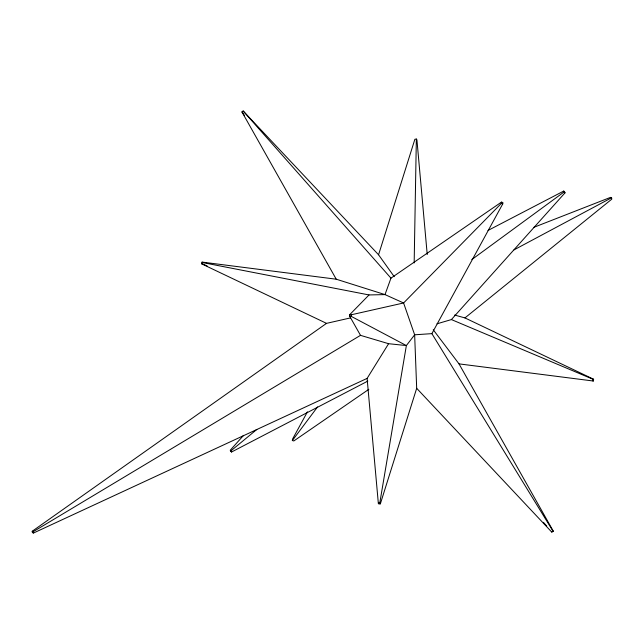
<?xml version="1.0" encoding="UTF-8"?>
<svg xmlns="http://www.w3.org/2000/svg" width="644" height="644" viewBox="0 0 644 644"><rect width="100%" height="100%" fill="white"/><g stroke="black" fill="none" stroke-linecap="round" stroke-linejoin="round"><path stroke-width="0.97" d="M414.164 262.945L416.346 139.048L414.889 139.249L378.559 254.774L394.217 276.67M368.827 389.33L293.801 440.963L292.36 440.528L292.497 439.192L307.438 411.83M349.829 314.554L351.35 314.763L403.595 302.978L501.314 203.456L501.451 202.119L502.884 202.554L502.755 203.89L431.874 333.632L414.647 334.8L406.364 345.57L379.775 503.036L380.354 503.833L378.897 504.035L378.326 503.23L367.104 378.398L388.598 343.703L406.364 345.57L351.133 316.317L349.612 316.107L349.829 314.554L369.028 294.944L384.999 294.598L403.595 302.978L414.647 334.8L416.684 388.308L380.354 503.833M351.133 316.317L351.35 314.763M501.451 202.119L390.964 278.144L384.999 294.598L336.24 279.206L202.111 262.092L201.918 263.984L326.524 323.36L350.513 317.903M201.918 263.984L202.111 262.092M593.325 379.099L593.14 380.99L593.325 379.099L464.936 317.919L454.624 315.045M292.36 440.528L317.548 406.936M243.585 435.344L230.222 450.253L231.526 452.024L367.821 381.095M436.97 323.819L451.396 319.569L565.029 192.83L564.619 191.976L563.725 191.059L487.999 230.463M230.624 451.106L256.827 429.451M464.936 317.919L611.8 199.149L611.591 197.764L610.496 197.378L533.957 227.284M336.24 279.206L241.943 111.927L243.166 110.977L378.559 254.774M416.684 388.308L551.731 532.065L553.301 531.155L459.011 363.876L433.235 329.76M553.301 531.155L551.731 532.065M471.827 259.556L564.128 191.912L563.725 191.059M367.104 378.398L33.504 533.023L32.409 532.636L32.2 531.252L326.524 323.36M32.2 531.252L33.295 531.638L360.503 335.347L388.598 343.703M514.001 249.88L611.591 197.764M378.326 503.23L379.775 503.036M459.011 363.876L593.14 380.99M241.943 111.927L244.39 115.397M202.449 262.543L369.028 294.944M501.314 203.456L502.755 203.89M451.396 319.569L593.671 379.541M201.572 263.541L207.118 265.875M564.128 191.912L565.029 192.83M243.166 110.977L390.964 278.144M543.423 522.316L546.748 526.084M416.346 139.048L416.926 139.853L427.23 254.525M431.874 333.632L552.955 531.107M349.612 316.107L360.503 335.347M231.116 451.17L231.526 452.024M33.295 531.638L33.504 533.023"/></g></svg>
